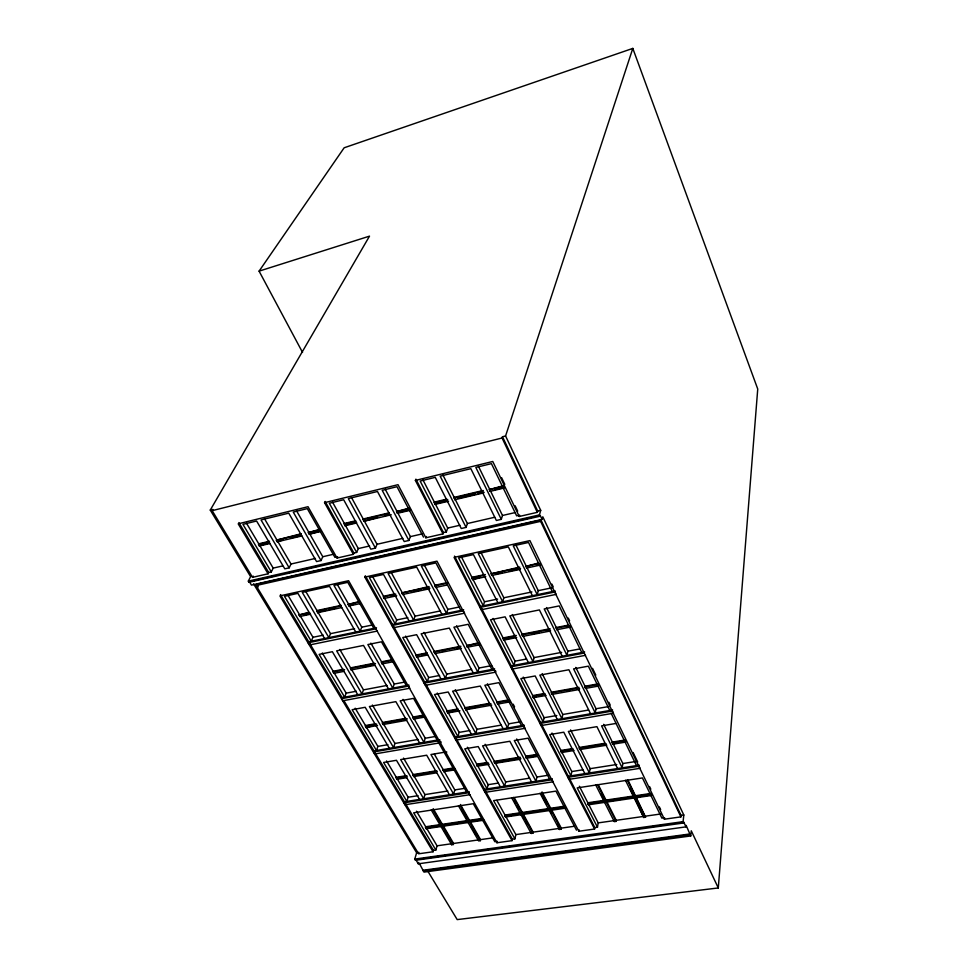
<?xml version="1.0" encoding="UTF-8"?>
<svg xmlns="http://www.w3.org/2000/svg" width="968" height="968" viewBox="0 0 968 968"><rect width="100%" height="100%" fill="white"/><g stroke="black" fill="none" stroke-linecap="round" stroke-linejoin="round"><path stroke-width="1.45" d="M427.723 871.006L457.199 919.6L718.292 887.958L757.738 389.027L632.806 48.4L344.148 147.789L259.085 271.137L302.536 352.4M419.386 863.504L423.984 872.107L690.741 835.965L691.261 830.798L718.292 887.958M690.741 835.965L686.155 825.389L685.997 826.866L418.297 863.807L415.72 859.572L415.502 860.286L683.723 822.981L683.795 822.243L680.806 822.655M683.723 822.981L683.093 821.65L683.807 815.02L542.794 516.803L542.08 519.417L251.45 585.108L249.345 581.635L249.018 582.276L248.316 581.127L250.603 576.65L210.262 510.075L369.51 236.144L259.085 271.137M433.059 851.767L279.885 595.889L348.589 580.703L496.971 842.765L512.048 840.647L364.827 577.11L436.979 561.162L578.828 831.246L594.582 829.031L454.053 557.386L529.919 540.616L664.399 819.206L680.891 816.883L681.048 815.407L540.979 520.046L256.726 584.273L256.084 585.555L418.612 853.8L433.059 851.767L433.446 850.364L343.846 700.517M664.399 819.206L664.58 817.742L661.858 818.117L642.425 777.945L577.194 787.891L597.462 827.216L594.824 827.58L454.5 556.08M628.075 780.22L645.547 817.21L643.744 817.476L634.742 797.777M651.633 795.466L636.218 797.741L635.565 796.41L635.661 795.696L651.077 793.409M636.218 797.741L636.315 797.027M633.75 796.676L633.859 795.962L606.029 800.076L605.908 800.802L606.573 802.109L634.403 798.007L633.75 796.676L605.908 800.802M639.074 766.257L639.231 765.168L568.289 776.227L568.071 777.304L569.111 779.325L640.066 768.326L639.074 766.257L568.071 777.304M595.647 784.782L614.317 821.65L616.084 821.396L616.253 820.32L598.284 784.758M603.657 724.33L622.847 763.534L622.158 767.83L601.576 725.867L616.059 723.435M606.573 802.109L606.694 801.395L609.622 800.96M604.794 802.375L604.25 800.342L587.854 802.774L587.721 803.488L588.399 804.795L604.794 802.375L604.915 801.661M597.462 827.216L598.2 822.885L579.348 786.234M625.824 742.093L612.901 744.186L612.224 742.795L612.345 742.081L625.255 739.975M612.901 744.186L613.022 743.472M594.582 829.031L594.824 827.58M588.399 804.795L588.532 804.081M570.576 729.896L590.165 768.665L589.379 772.936L568.361 731.445L596.929 726.653L617.572 768.544M578.828 831.246L579.082 829.806M575.803 667.4L596.034 708.745L595.247 712.968L573.613 668.888L588.362 666.165L609.792 710.476M606.815 745.178L580.001 749.534L579.3 748.155L579.445 747.441L604.758 743.315M580.001 749.534L580.135 748.833M540.047 793.252L559.371 829.455L561.089 829.201L561.295 828.136L542.019 791.933M559.371 829.455L559.577 828.378M569.111 779.325L569.329 778.248M551.99 733.018L571.798 771.544L570.963 775.816L549.703 734.579L563.787 732.207L584.866 773.638M598.732 686.034L585.592 688.381L584.866 686.917L585.011 686.215L598.151 683.868M585.592 688.381L585.725 687.691M565.869 808.111L551.264 810.264L551.409 809.563M549.534 810.531L548.989 808.522L522.381 812.455L522.224 813.168L522.926 814.451L549.534 810.531L549.679 809.817L546.726 810.252M574.084 750.49L561.513 752.535L560.811 751.168L560.956 750.454L572.124 748.639M561.513 752.535L561.658 751.833M551.264 810.264L550.719 808.268L565.336 806.102M552.062 779.784L552.28 778.72L484.508 789.283L484.23 790.348L485.331 792.308L553.115 781.805L552.062 779.784L484.23 790.348M542.14 673.619L562.783 714.493L561.9 718.692L539.829 675.107L568.894 669.759L590.577 713.767M514.311 797.692L533.138 832.141L532.908 833.206L531.214 833.448L531.456 832.383M546.509 607.541L567.865 651.198L566.97 655.324L544.21 608.957L559.214 605.92L581.768 652.541M516.694 738.959L536.925 777.026L535.982 781.261L514.274 740.52L528.104 738.197L549.63 779.131M579.457 689.47L552.111 694.359L551.373 692.906L551.53 692.217L578.888 687.316M552.111 694.359L552.268 693.669M541.306 725.54L540.204 723.423L612.429 711.056L613.482 713.222L541.306 725.54L541.548 724.487M523.24 677.104L544.113 717.712L543.169 721.898L520.857 678.604L535.183 675.966L557.314 719.478M522.926 814.451L523.083 813.737M540.204 723.423L540.446 722.37L612.611 709.992M485.912 791.812L512.375 839.22L514.891 838.869L515.871 834.597L496.85 800.355M520.518 813.423L520.687 812.709L505.006 815.032L504.836 815.734L505.538 817.016L521.22 814.693L520.518 813.423L504.836 815.734M512.048 840.647L512.375 839.22M570.382 627.082L556.866 629.72L557.036 629.043M537.361 756.456L526.41 758.246L525.684 756.879L525.854 756.19L536.804 754.399M556.866 629.72L556.273 627.506L568.434 625.122M526.41 758.246L526.568 757.545M546.085 695.435L533.32 697.71L532.569 696.27L532.739 695.581L544.089 693.548M533.32 697.71L536.32 696.512M505.538 817.016L505.707 816.302M523.93 726.206L524.184 725.165L455.311 736.975L455.008 738.015L456.158 740.072L525.031 728.323L523.93 726.206L455.008 738.015M496.971 842.765L497.31 841.349L494.817 841.7L473.291 803.718L413.663 812.805L435.866 850.025L433.446 850.364M554.966 591.98L555.208 590.964L480.491 606.367L480.189 607.372L481.399 609.719L556.128 594.388L554.966 591.98L480.189 607.372M485.113 744.271L505.695 781.926L504.667 786.149L482.572 745.844L509.846 741.27L531.601 781.95M512.29 614.547L534.046 657.599L533.029 661.713L509.821 615.89L539.406 609.925L562.214 656.219M487.4 683.807L508.66 723.834L507.607 727.996L484.835 685.247L498.883 682.658L521.486 725.625M458.469 805.787L478.64 840.914L480.285 840.684L480.551 839.619L460.417 804.493M485.331 792.308L485.597 791.255M467.363 747.248L488.15 784.673L487.073 788.884L464.761 748.833L478.216 746.57L500.359 786.815M520.59 759.19L494.987 763.353L494.249 762.01L494.43 761.308L520.034 757.133M515.714 544.609L538.244 590.649L537.216 594.679L513.246 545.831L528.528 542.467L552.28 591.569M494.987 763.353L498 762.191M493.063 618.431L515.061 661.192L513.984 665.294L490.522 619.786L505.102 616.846L528.371 662.584M550.635 630.942L522.817 636.387L522.042 634.863L522.212 634.185L550.042 628.728M522.817 636.387L522.986 635.71M585.531 655.324L512.096 669.082L512.362 668.041M484 820.186L470.012 822.243L469.286 820.985L469.48 820.295L482.064 818.432M470.012 822.243L470.194 821.542M512.096 669.082L511.213 665.815L584.648 651.996M510.16 701.848L497.625 704.087L497.806 703.397M466.407 820.743L442.364 824.3L442.158 825.002L442.896 826.249L468.355 822.497L467.822 820.537M497.625 704.087L497.056 701.969L508.188 699.973M489.179 764.296L477.321 766.22L476.583 764.877L476.764 764.188L487.146 762.494M477.321 766.22L477.514 765.519M431.232 809.938L451.693 844.737L453.314 844.507L453.593 843.455L433.18 808.655M680.891 816.883L540.628 521.353L540.979 520.046M249.018 582.276L540.071 516.21L539.466 514.915L540.713 510.342L505.574 435.975L632.806 48.4M540.398 565.058L526.653 567.998L525.854 566.365L538.414 563.049M540.071 516.21L540.253 515.557L542.08 519.417M526.653 567.998L529.581 566.74M451.693 844.737L451.971 843.685M516.682 637.585L503.687 640.126L503.88 639.449M494.672 668.936L424.686 682.101L424.359 683.13L425.557 685.284L495.555 672.179L495.834 671.151M455.299 689.724L476.934 729.303L475.784 733.466L452.613 691.188L480.322 686.082L503.154 728.771M210.262 510.075L212.875 509.422L212.161 510.656L252.527 577.339L268.063 573.794L238.176 523.821L308.018 506.712L337.058 558.052L353.368 554.325L324.546 502.67L398.005 484.69L425.859 537.784L443.017 533.864L415.393 480.43L492.76 461.482L519.271 516.464L537.325 512.338L537.688 511.043L502.489 436.749L505.574 435.975M503.687 640.126L503.094 637.936L516.089 635.383M434.378 754.193L454.803 789.912L453.629 794.099L430.929 754.508L444.13 752.293M435.866 850.025L437.052 845.814L416.458 811.208M442.896 826.249L445.921 825.135M440.537 825.244L440.73 824.542L425.714 826.769L425.509 827.458L426.247 828.705L441.263 826.49L440.537 825.244L425.509 827.458M480.854 552.304L503.82 597.776L502.682 601.793L478.252 553.551L508.345 546.92L532.376 595.671M437.27 693.052L459.11 732.389L457.912 736.527L434.523 694.516L448.184 691.999L471.416 734.216M491.708 705.14L465.693 709.786L465.886 709.096M456.581 625.8L479.015 668.017L477.829 672.107L453.907 627.179L468.185 624.3L491.938 669.445M465.693 709.786L465.112 707.693L489.687 703.288M456.158 740.072L456.46 739.032M426.247 828.705L426.452 828.003M453.956 770.008L443.767 771.665L443.973 770.976M418.297 863.807L418.708 862.391M519.271 516.464L519.647 515.158L516.658 515.847L491.429 463.636L475.845 467.447L501.291 519.356L496.366 520.481L470.847 468.669L440.162 476.159L466.092 527.403L461.252 528.504L435.261 477.357L420.148 481.048L446.345 531.916L443.477 532.569L443.017 533.864M415.502 860.286L414.764 859.076L416.639 852.735L253.543 583.837M446.284 753.249L446.696 751.858M443.767 771.665L443.223 769.657L453.399 767.999M461.288 556.624L484.508 601.781L483.31 605.786L458.614 557.883L473.437 554.616L497.939 602.774M403.511 758.077L424.94 794.595L423.681 798.769L400.631 759.59L426.694 755.221L449.442 794.752M520.373 569.341L491.986 575.403L491.175 573.806L519.768 567.054M438.322 739.891L373.987 750.926L373.624 751.942L374.822 753.951L440.621 742.722L440.936 741.682M481.399 609.719L481.701 608.715M491.986 575.403L492.192 574.75M480.14 644.736L467.399 647.229L466.612 645.729L478.131 642.837M459.945 710.815L447.748 712.98L446.974 711.589L447.18 710.899L458.021 708.963M467.399 647.229L467.604 646.551M439.363 741.016L439.774 739.637M447.748 712.98L447.954 712.303M501.291 519.356L502.489 515.484L478.458 466.334M423.96 632.394L446.768 674.115L445.498 678.193L421.153 633.786L449.321 628.111L473.304 672.954M470.037 794.68L405.217 804.723L404.067 802.811L404.394 801.77L469.214 791.667M436.701 772.815L413.723 776.554L412.961 775.247L413.179 774.557L436.144 770.806M403.027 699.38L425.254 738.233L423.96 742.347L400.159 700.844L413.566 698.376L466.673 792.066M413.723 776.554L413.941 775.864M405.217 804.723L405.544 803.682M386.547 760.933L408.145 797.233L406.85 801.395L383.606 762.445L396.469 760.291L419.555 799.411M485.754 576.734L472.541 579.566L480.092 577.339M472.541 579.566L471.924 577.315L485.149 574.484M406.754 777.679L396.844 779.288L397.061 778.611M504.195 488.017L490.171 491.345L489.324 489.614L503.554 485.646M405.64 636.097L428.655 677.54L427.336 681.605L402.773 637.501L416.651 634.693L441.045 679.028M396.844 779.288L396.287 777.316L406.209 775.695M490.171 491.345L490.377 490.703M424.19 564.816L447.857 609.368L446.538 613.361L421.37 566.111L435.89 562.904L460.877 610.409M461.397 648.403L434.947 653.569L434.136 652.093L434.366 651.428L460.804 646.237M425.496 716.961L413.675 719.067L412.888 717.687L413.118 717.01L423.452 715.158M434.947 653.569L435.164 652.904M413.675 719.067L413.905 718.389M537.325 512.338L502.065 437.996L502.489 436.749M372.39 705.031L394.932 743.46L393.553 747.562L369.401 706.519L395.851 701.643L419.701 743.085M466.092 527.403L467.399 523.531L442.945 475.094M408.569 686.094L408.919 685.078L342.127 697.638L341.74 698.654L342.987 700.747L409.779 688.236L408.569 686.094L341.74 698.654M427.735 654.985L416.724 657.139L416.954 656.461M416.724 657.139L416.143 654.997L427.142 652.843M447.156 584.999L435.636 587.455L435.866 586.802M435.636 587.455L435.031 585.229L446.538 582.76M355.171 708.213L377.895 746.401L376.479 750.49L352.134 709.701L365.178 707.293L389.378 748.276M406.499 720.349L383.183 724.512L382.384 723.144L382.614 722.467L405.931 718.292M383.183 724.512L383.425 723.834M370.865 643.127L394.266 684.049L392.851 688.103L367.876 644.543L381.489 641.796L406.294 685.562M391.024 572.136L415.078 616.156L413.675 620.137L388.083 573.455L416.712 567.139L441.94 614.305M446.345 531.916L447.712 528.056L423.004 479.971M483.77 492.857L454.827 499.718L455.057 499.077M454.827 499.718L454.198 497.383L483.129 490.498M377.544 725.516L366.049 727.573L373.479 725.613M366.049 727.573L365.481 725.54L375.548 723.737M392.923 661.797L382.118 663.903L382.372 663.237M393.431 627.76L392.161 625.485L463.345 610.832L464.579 613.168L393.431 627.76L393.794 626.756M372.414 576.25L396.686 619.968L395.222 623.936L369.401 577.569L383.51 574.46L409.149 621.069M382.118 663.903L381.537 661.785L392.342 659.668M392.161 625.485L392.536 624.493L365.359 575.803L364.827 577.11M425.859 537.784L426.344 536.49M429.598 588.75L402.652 594.509L401.805 592.961L428.993 586.523M448.607 501.194L435.007 504.413L435.237 503.784M402.652 594.509L402.894 593.856M339.804 649.492L363.496 689.881L361.984 693.911L336.646 650.847L363.496 645.426L388.531 688.913M435.007 504.413L434.378 502.089L446.623 499.173M353.368 554.325L353.925 553.043L356.66 552.413L329.314 503.251L343.664 499.742L370.841 549.171L375.439 548.118L348.323 498.605L377.459 491.49L404.213 541.548L408.895 540.471L410.384 536.623L385.216 489.203M396.723 595.78L384.139 598.466L384.393 597.813M384.139 598.466L383.534 596.276L394.714 593.88M322.332 653.013L346.205 693.149L344.656 697.166L319.113 654.38L332.363 651.706L357.736 694.709M374.834 665.331L351.166 669.965L351.42 669.299M351.166 669.965L350.585 667.86L374.253 663.213M337.13 584.127L361.766 627.191L360.193 631.148L333.948 585.398L347.778 582.337L373.854 628.341M415.393 480.43L415.901 479.172L443.477 532.569M343.991 671.356L333.779 673.365L334.045 672.7M410.613 510.196L397.424 513.318L396.529 511.649L408.508 508.224M333.779 673.365L333.198 671.272L343.41 669.263M397.424 513.318L397.679 512.689M375.439 548.118L377.024 544.282L351.457 497.455M359.963 603.645L348.988 605.992L348.117 604.468L359.358 601.467M348.988 605.992L349.266 605.339M305.549 591.097L330.524 633.665L328.866 637.61L302.258 592.38L329.519 586.366L355.813 632.056M356.66 552.413L358.293 548.578L332.508 502.089M377.411 631.039L309.603 644.954L310.026 643.962M287.823 595.017L312.979 637.295L311.272 641.24L284.459 596.312L297.902 593.348L324.558 638.493M391.278 514.77L363.835 521.268L377.096 517.565M309.603 644.954L308.284 642.752L308.707 641.76L376.516 627.796M363.835 521.268L363.206 518.993L389.196 512.822M341.752 607.541L317.564 612.708L317.843 612.054M317.564 612.708L316.959 610.554L341.147 605.363M337.058 558.052L337.626 556.757L334.928 557.386L307.316 508.624L293.243 512.06L321.025 560.557L316.572 561.573L288.742 513.161L261.021 519.937L289.178 567.841L284.798 568.833L256.593 521.014L242.944 524.354L271.306 571.919L268.705 572.511L268.063 573.794M355.752 520.76L344.366 523.47L344.995 525.733L345.274 525.104M310.571 614.208L299.911 616.483L299.027 614.982L308.647 612.345M299.911 616.483L300.201 615.829M321.025 560.557L322.78 556.733L333.863 554.18M319.779 529.314L308.332 532.594L309.252 534.203L320.698 530.936M324.546 502.67L325.139 501.424L353.925 553.043M289.178 567.841L291.017 564.017L315.459 558.415M271.306 571.919L273.194 568.107L282.62 565.941M301.883 535.945L277.296 541.765L276.364 540.18L301.266 533.707M277.296 541.765L283.394 539.769M252.527 577.339L253.18 576.069M269.576 541.233L258.746 543.81L259.363 546.025L259.69 545.395M212.161 510.656L502.065 437.996M258.42 544.439L269.261 541.862M276.364 540.18L300.963 534.336M308.332 532.594L319.488 529.944M344.088 524.099L355.474 521.389M362.939 519.622L388.942 513.451M396.529 511.649L409.73 508.515M434.136 502.719L447.748 499.488M453.968 498.012L482.923 491.139M489.324 489.614L503.348 486.287M261.045 545.069L267.809 543.471M290.618 538.063L300.745 535.667M346.701 524.765L356.66 522.405M384.32 515.847L390.092 514.48M400.607 511.987L409.391 509.906M436.604 503.457L447.482 500.879M457.949 498.399L475.3 494.285M478.192 493.595L483.976 492.228M494.575 489.711L504.389 487.388M259.363 546.025L270.193 543.447M309.252 534.203L320.396 531.565M344.995 525.733L356.381 523.035M358.293 548.578L369.607 545.976M377.024 544.282L402.845 538.353M410.384 536.623L422.024 533.949M447.712 528.056L459.873 525.261M467.399 523.531L494.696 517.263M502.489 515.484L515.012 512.604M537.688 511.043L540.713 510.342M248.316 581.127L539.466 514.915M253.749 580.643L259.63 579.3M262.57 578.634L275.795 575.633M287.544 572.959L293.425 571.628M296.365 570.963L318.399 565.953M330.161 563.279L336.029 561.948M338.969 561.283L361.004 556.273M381.574 551.603L403.62 546.593M424.19 541.923L446.224 536.913M466.794 532.243L488.828 527.233M509.398 522.563L531.444 517.553M256.084 585.555L540.628 521.353M299.027 614.982L309.687 612.696M316.681 611.207L340.869 606.016M348.117 604.468L359.092 602.108M383.28 596.929L395.864 594.231M401.805 592.961L428.764 587.177M434.801 585.882L447.76 583.111M471.719 577.969L484.944 575.137M491.175 573.806L519.574 567.708M525.854 566.365L539.612 563.424M305.537 614.692L308.199 614.123M319.271 611.752L326.373 610.227M329.217 609.622L334.916 608.412M350.634 605.048L353.368 604.456M391.374 596.324L394.17 595.719M414.231 591.424L421.322 589.911M424.166 589.306L429.828 588.096M496.439 573.83L502.114 572.62M509.216 571.108L520.566 568.676M536.453 565.276L539.2 564.683M312.979 637.295L323.288 635.165M330.524 633.665L354.566 628.692M361.766 627.191L372.656 624.941M396.686 619.968L407.794 617.669M415.078 616.156L440.452 610.905M447.857 609.368L459.292 606.996M484.508 601.781L497.637 599.059M503.82 597.776L531.94 591.956M538.244 590.649L551.893 587.818M392.536 624.493L463.672 609.828M308.284 642.752L376.129 628.789M332.931 671.937L344.608 669.65M350.319 668.525L375.475 663.588M381.295 662.451L392.101 660.333M415.913 655.663L426.924 653.509M434.136 652.093L460.599 646.902M466.612 645.729L479.354 643.236M502.912 638.614L515.908 636.061M522.042 634.863L549.885 629.406M556.116 628.184L569.632 625.534M363.254 666.976L370.647 665.536M422.459 655.384L425.206 654.852M442.509 651.464L445.449 650.883M457.199 648.584L460.127 648.015M506.76 638.88L513.984 637.476M531.771 633.992L539.091 632.552M546.412 631.124L549.34 630.555M566.486 627.191L569.184 626.671M346.205 693.149L356.369 691.225M363.496 689.881L387.019 685.429M394.266 684.049L404.999 682.016M428.655 677.54L439.593 675.47M446.768 674.115L471.573 669.42M479.015 668.017L491.659 665.621M515.061 661.192L526.531 659.014M534.046 657.599L561.682 652.359M567.865 651.198L579.675 648.959M424.359 683.13L494.394 669.965L495.555 672.179M510.947 666.843L584.43 653.037M365.239 726.206L376.746 724.149M382.384 723.144L407.165 718.704M412.888 717.687L423.234 715.836M446.974 711.589L457.816 709.653M464.918 708.37L490.945 703.724M496.862 702.659L509.398 700.421M532.569 696.27L545.359 693.983M551.373 692.906L578.743 688.006M584.866 686.917L598.018 684.558M387.793 723.048L390.697 722.527M397.981 721.233L400.897 720.712M403.813 720.192L406.729 719.672M452.02 711.577L454.73 711.093M468.778 708.576L471.67 708.068M474.562 707.548L477.442 707.027M506.155 701.897L508.938 701.401M539.152 696.004L541.995 695.496M566.655 691.091L569.535 690.583M576.722 689.289L579.602 688.78M377.895 746.401L387.902 744.67M394.932 743.46L418.115 739.455M425.254 738.233L435.527 736.454M459.11 732.389L469.879 730.525M476.934 729.303L501.351 725.092M508.66 723.834L519.731 721.922M544.113 717.712L556.806 715.521M562.783 714.493L588.52 710.052M596.034 708.745L609.078 706.495M373.624 751.942L439.472 740.677L440.621 742.722M396.069 777.994L407.407 776.154M412.961 775.247L437.379 771.266M443.017 770.346L454.657 768.459M476.583 764.877L488.441 762.953M494.249 762.01L519.864 757.835M525.684 756.879L538.026 754.871M560.811 751.168L573.383 749.111M579.3 748.155L606.125 743.787M612.224 742.795L625.146 740.689M399.893 778.151L402.724 777.691M500.843 761.719L503.687 761.259M506.53 760.8L509.374 760.34M512.217 759.88L515.073 759.408M517.916 758.948L520.76 758.489M530.682 756.867L533.416 756.431M408.145 797.233L418.007 795.684M424.94 794.595L447.773 791.013M454.803 789.912L464.918 788.327M488.15 784.673L498.459 783.064M505.695 781.926L529.569 778.175M536.925 777.026L547.803 775.308M571.798 771.544L582.893 769.802M590.165 768.665L616.785 764.49M622.847 763.534L635.661 761.526M404.067 802.811L468.935 792.719M442.158 825.002L467.641 821.239M469.286 820.985L481.882 819.134M522.224 813.168L548.844 809.236M550.574 808.982L565.191 806.816M587.721 803.488L604.129 801.056M635.565 796.41L650.98 794.135M429.187 827.604L431.909 827.204M435.999 826.599L438.734 826.188M455.819 823.671L458.638 823.248M475.784 820.719L478.579 820.307M508.563 815.879L511.406 815.467M527.512 813.084L530.476 812.648M554.325 809.127L557.253 808.691M600.45 802.315L603.427 801.879M612.55 800.536L615.479 800.1M619.871 799.447L622.799 799.024M639.122 796.616L641.917 796.192M646.128 795.575L648.923 795.164M437.052 845.814L492.906 837.865M515.871 834.597L574.351 826.273M598.2 822.885L660.902 813.967M416.639 852.735L419.023 852.397M681.048 815.407L683.807 815.02M414.764 859.076L683.093 821.65M423.197 858.531L426.198 858.12M430.687 857.491L433.688 857.079M436.677 856.656L439.678 856.244M444.167 855.615L447.168 855.192M457.646 853.74L460.647 853.316M465.136 852.699L468.137 852.276M486.105 849.771L489.106 849.36M499.585 847.895L502.586 847.484M507.075 846.855L510.063 846.431M520.554 844.979L523.543 844.556M528.044 843.927L531.033 843.515M541.523 842.051L544.512 841.64M562.493 839.135L565.481 838.724M575.96 837.26L578.961 836.836M583.45 836.219L586.451 835.795M604.419 833.291L607.42 832.879M617.899 831.415L620.899 831.004M625.389 830.375L628.389 829.951M638.868 828.499L641.869 828.076M652.347 826.624L655.348 826.2M659.837 825.571L662.826 825.159M423.452 870.208L690.196 833.92M423.258 870.91L690.124 834.658M256.726 584.273L258.287 586.85M280.502 594.594L342.297 697.928M238.866 522.575L268.705 572.511M246.489 523.204L273.194 568.107M432.877 809.696L453.314 844.507M437.596 819.206L439.871 823.078M441.384 825.644L442.896 828.221M444.409 830.798L446.684 834.67M448.196 837.247L449.709 839.825M264.518 518.788L291.017 564.017M460.139 805.533L480.285 840.684M461.748 809.95L463.236 812.551M464.725 815.141L466.225 817.742M471.44 826.854L475.917 834.658M296.619 510.947L322.78 556.733M394.036 627.167L424.904 682.488M426.368 685.126L484.448 789.174M514.891 838.869L493.607 800.621L555.934 791.122L576.48 830.169M513.342 797.426L532.908 833.206M514.056 800.596L515.508 803.246M516.948 805.896L518.4 808.546M522.756 816.496L524.196 819.134M525.648 821.784L527.1 824.433M511.624 797.692L531.214 833.448M408.895 540.471L382.203 490.328L397.001 486.71L423.5 537.131M541.79 792.998L561.089 829.201M541.656 794.776L546.484 803.827M549.933 810.289L551.312 812.866M557.507 824.506L558.887 827.083M513.173 704.184L514.577 706.858M597.438 784.504L616.084 821.396M601.164 794.244L604.492 800.826M630.168 788.472L633.435 795.115M625.437 780.244L643.744 817.476M627.252 779.966L645.547 817.21M611.038 713.065L636.448 765.603M501.569 477.647L504.8 484.339M515.133 505.78L517.711 511.14M551.905 584.115L553.212 586.838M568.276 618.08L569.595 620.79M592.525 668.331L595.792 675.12M608.896 702.284L610.215 705.006M633.132 752.535L637.718 762.046M649.516 786.5L650.823 789.21M659.341 806.876L660.648 809.587M683.795 822.243L685.997 826.866"/></g></svg>
